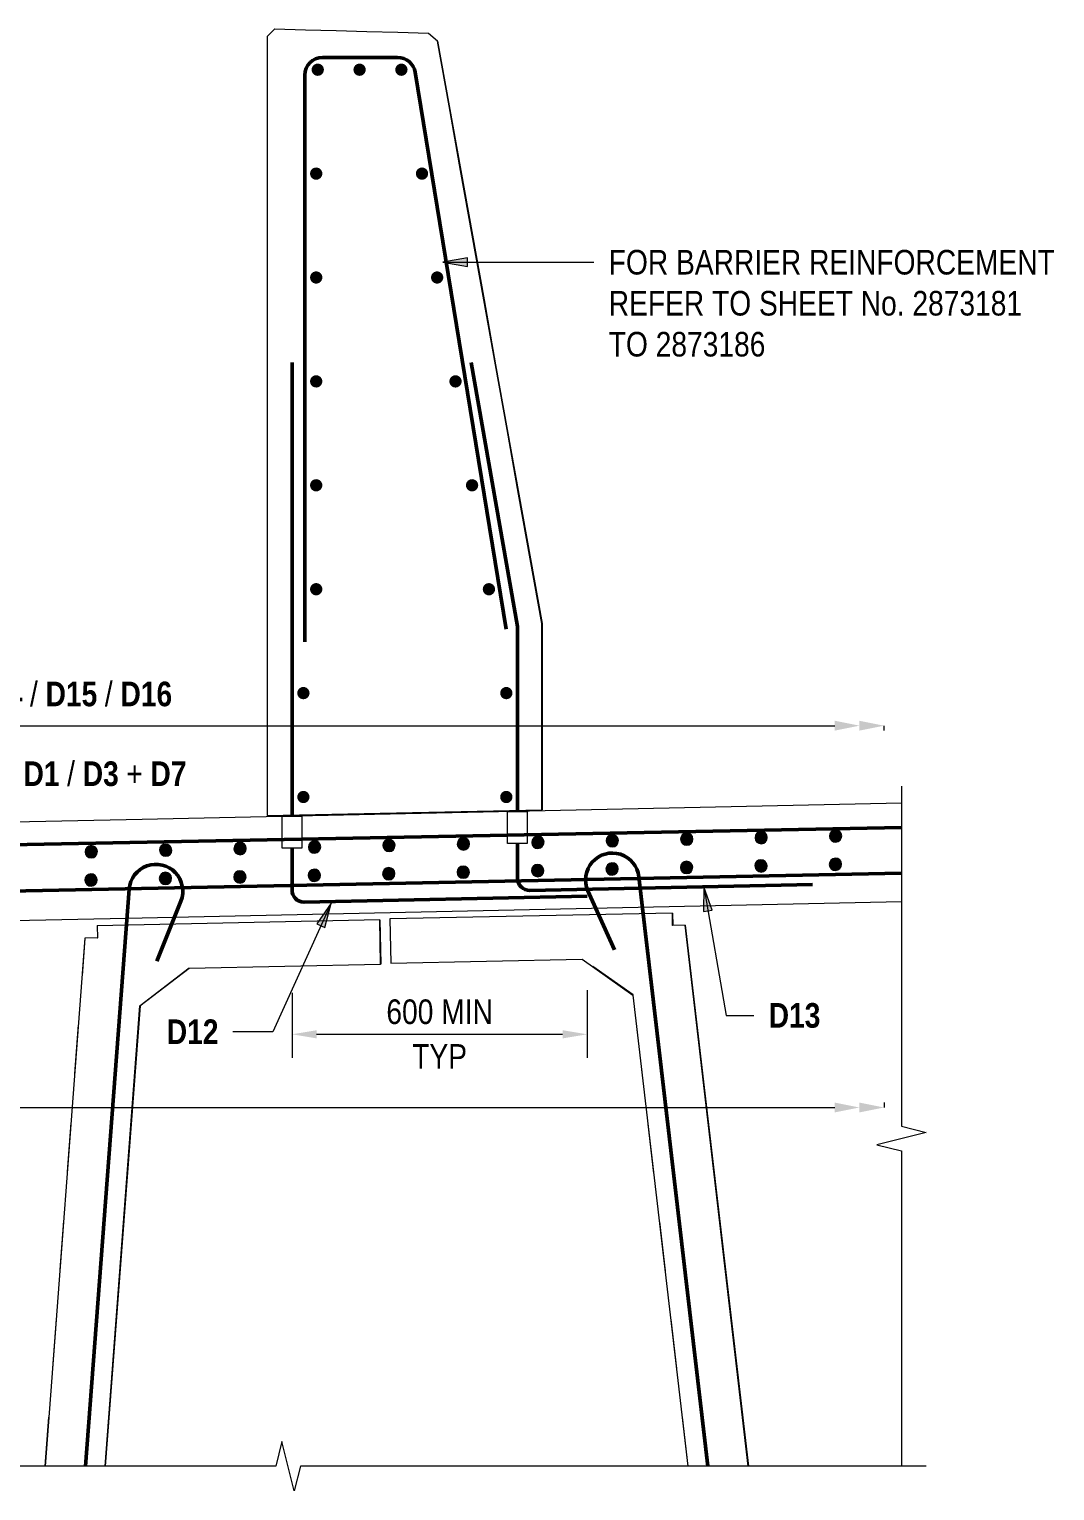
# Model space of a CAD drawing. Header units: metres. Extents: x -310.1 to -283, y 2.7 to 23.5.
# Drawn here: x -294.817 to -292.732, y 20.376 to 23.348 of the extents above; entities that cross this region are included whole.
import ezdxf

# ---------------------------------------------------------------- set-up
doc = ezdxf.new("R2010")
doc.units = ezdxf.units.M
doc.linetypes.add('JacobsDash', pattern=[0.0045, 0.003, -0.0015])
doc.layers.get('Defpoints').update_dxf_attribs({"color": 41})
for name, color, linetype, lineweight in [('A-ANNO-DIMS', 7, 'Continuous', 9), ('A-ANNO-NOTE', 7, 'Continuous', 9), ('A-DETL', 7, 'Continuous', 13), ('A-DETL-GENF', 7, 'Continuous', 9), ('A-FLOR', 7, 'Continuous', 50), ('A-FLOR-HDLN', 7, 'JacobsDash', 18), ('G-ANNO-TEXT', 7, 'Continuous', 9), ('S-BEAM', 7, 'Continuous', 50), ('S-BEAM-HDLN', 7, 'JacobsDash', 18)]:
    doc.layers.add(name, color=color, linetype=linetype, lineweight=lineweight)
doc.styles.add('Arial Narrow', font='ARIALN.TTF', dxfattribs={"height": 0.05})
doc.styles.add('Arial Narrow_B', font='ARIALNB.TTF', dxfattribs={"height": 0.05})
doc.dimstyles.new('Dimension_Standard_T__mm_', dxfattribs={"dimscale": 0.3048, "dimtxt": 0.051172, "dimasz": 0.164042, "dimexe": 0.15748, "dimexo": 0.098425, "dimgap": 0.065617, "dimtad": 1, "dimdec": 0, "dimlfac": 1000, "dimzin": 0, "dimdsep": 46, "dimtxsty": 'Arial Narrow', "dimsah": 1, "dimcen": 0.09, "dimaunit": 1, "dimadec": 4, "dimazin": 0, "dimtfac": 1, "dimtdec": 4, "dimtix": 1, "dimtmove": 0, "dimatfit": 3, "dimfxl": 1, "dimtvp": 1, "dimtolj": 1, "dimtzin": 0, "dimlwd": 18, "dimlwe": 18, "dimarcsym": 2})

# ---------------------------------------------------------------- blocks, each defined once
blk = doc.blocks.new('06_SFR_GCT_Girder_SuperT_BR08Edge_CS - Super T - 1815-6266069-DRG-2873134 SECTION 2')
at = {"layer": 'S-BEAM', "lineweight": 13}
for p, q in [((-1134.8115, 21.5507), (-1135.3858, 21.5388)), ((-1134.8115, 21.5507), (-1134.811, 21.5508)), ((-1134.811, 21.5257), (-1134.8115, 21.5507)), ((-1134.811, 21.5508), (-1134.8105, 21.5258)), ((-1135.3858, 21.5388), (-1135.384, 21.4488)), ((-1135.3858, 21.5388), (-1135.3853, 21.5388)), ((-1134.7856, 21.5263), (-1134.811, 21.5257)), ((-1134.8105, 21.5258), (-1134.811, 21.5257)), ((-1134.6573, 20.4263), (-1134.7856, 21.5263)), ((-1134.7852, 21.5263), (-1134.7856, 21.5263)), ((-1134.7852, 21.5263), (-1134.6568, 20.4263)), ((-1135.384, 21.4488), (-1134.9947, 21.4569)), ((-1134.9947, 21.4569), (-1134.8917, 21.384)), ((-1134.8917, 21.384), (-1134.7799, 20.4263))]:
    blk.add_line(p, q, dxfattribs=at)
at = {"layer": 'S-BEAM-HDLN', "lineweight": 13}
for p, q in [((-1135.3835, 21.4488), (-1135.3853, 21.5387)), ((-1134.9946, 21.4569), (-1134.9942, 21.4569)), ((-1134.8915, 21.3843), (-1134.9942, 21.4569)), ((-1134.8916, 21.384), (-1134.8912, 21.3841)), ((-1134.8912, 21.3841), (-1134.8915, 21.3843)), ((-1134.7794, 20.4263), (-1134.8912, 21.3841))]:
    blk.add_line(p, q, dxfattribs=at)
blk = doc.blocks.new('T2D-REO-VL - T2D-REO-VL-7486663-DRG-2873134 SECTION 2')
at = {"layer": 'A-DETL-GENF', "color": 252, "lineweight": 50, "true_color": 0x888888}
for p, q in [((-1135.5227, 23.2902), (-1135.37, 23.2902)), ((-1135.5587, 22.1024), (-1135.5587, 23.2542)), ((-1135.3345, 23.26), (-1135.1495, 22.128))]:
    blk.add_line(p, q, dxfattribs=at)
for centre, start, end in [((-1135.5227, 23.2542), 90, 180), ((-1135.37, 23.2542), 9.2816, 90)]:
    blk.add_arc(centre, 0.036, start, end, dxfattribs=at)
blk = doc.blocks.new('Repeating Detail - Reo Dot_Scale 25_Section-V14-DRG-2873134 SECTION 2')
at = {"layer": 'A-DETL-GENF'}
for points in [[(-1134.4794, 21.6949), (-1134.4762, 21.6954), (-1134.4732, 21.6967), (-1134.4707, 21.6988), (-1134.4687, 21.7014), (-1134.4675, 21.7045), (-1134.4672, 21.7077), (-1134.4677, 21.7109), (-1134.469, 21.7139), (-1134.471, 21.7165), (-1134.4737, 21.7184), (-1134.4767, 21.7196), (-1134.4799, 21.7199), (-1134.4832, 21.7194), (-1134.4862, 21.7181), (-1134.4887, 21.7161), (-1134.4906, 21.7135), (-1134.4919, 21.7097), (-1134.4922, 21.7072), (-1134.4917, 21.7039), (-1134.4904, 21.701), (-1134.4883, 21.6984), (-1134.4857, 21.6965), (-1134.4827, 21.6953)], [(-1135.8414, 21.6661), (-1135.8382, 21.6666), (-1135.8352, 21.6679), (-1135.8326, 21.6699), (-1135.8307, 21.6726), (-1135.8295, 21.6756), (-1135.8291, 21.6788), (-1135.8296, 21.6821), (-1135.831, 21.6851), (-1135.833, 21.6876), (-1135.8356, 21.6895), (-1135.8387, 21.6907), (-1135.8419, 21.6911), (-1135.8451, 21.6906), (-1135.8481, 21.6893), (-1135.8507, 21.6872), (-1135.8526, 21.6846), (-1135.8538, 21.6816), (-1135.8541, 21.6783), (-1135.8536, 21.6751), (-1135.8523, 21.6721), (-1135.8503, 21.6696), (-1135.8477, 21.6676), (-1135.8446, 21.6664)], [(-1135.69, 21.6693), (-1135.6868, 21.6698), (-1135.6838, 21.6711), (-1135.6813, 21.6731), (-1135.6794, 21.6758), (-1135.6782, 21.6788), (-1135.6778, 21.6821), (-1135.6783, 21.6853), (-1135.6796, 21.6883), (-1135.6817, 21.6908), (-1135.6843, 21.6927), (-1135.6873, 21.6939), (-1135.6906, 21.6943), (-1135.6938, 21.6938), (-1135.6968, 21.6925), (-1135.6993, 21.6904), (-1135.7013, 21.6878), (-1135.7025, 21.6848), (-1135.7028, 21.6815), (-1135.7023, 21.6783), (-1135.701, 21.6753), (-1135.699, 21.6728), (-1135.6963, 21.6708), (-1135.6933, 21.6696)], [(-1135.5387, 21.6725), (-1135.5355, 21.673), (-1135.5325, 21.6743), (-1135.53, 21.6763), (-1135.528, 21.679), (-1135.5268, 21.682), (-1135.5265, 21.6853), (-1135.527, 21.6885), (-1135.5283, 21.6915), (-1135.5303, 21.694), (-1135.533, 21.6959), (-1135.536, 21.6971), (-1135.5392, 21.6975), (-1135.5425, 21.697), (-1135.5455, 21.6957), (-1135.548, 21.6936), (-1135.5499, 21.691), (-1135.5511, 21.688), (-1135.5515, 21.6847), (-1135.551, 21.6815), (-1135.5497, 21.6785), (-1135.5476, 21.676), (-1135.545, 21.674), (-1135.542, 21.6729)], [(-1135.3874, 21.6757), (-1135.3842, 21.6762), (-1135.3812, 21.6775), (-1135.3786, 21.6795), (-1135.3767, 21.6822), (-1135.3755, 21.6852), (-1135.3752, 21.6885), (-1135.3756, 21.6917), (-1135.377, 21.6947), (-1135.379, 21.6972), (-1135.3816, 21.6992), (-1135.3847, 21.7003), (-1135.3879, 21.7007), (-1135.3911, 21.7002), (-1135.3941, 21.6989), (-1135.3967, 21.6968), (-1135.3986, 21.6942), (-1135.3998, 21.6912), (-1135.4002, 21.6879), (-1135.3997, 21.6847), (-1135.3983, 21.6817), (-1135.3963, 21.6792), (-1135.3937, 21.6772), (-1135.3906, 21.6761)], [(-1135.2361, 21.6789), (-1135.2328, 21.6794), (-1135.2298, 21.6807), (-1135.2273, 21.6828), (-1135.2254, 21.6854), (-1135.2242, 21.6884), (-1135.2238, 21.6917), (-1135.2243, 21.6949), (-1135.2256, 21.6979), (-1135.2277, 21.7004), (-1135.2303, 21.7024), (-1135.2342, 21.7036), (-1135.2366, 21.7039), (-1135.2398, 21.7034), (-1135.2428, 21.7021), (-1135.2453, 21.7001), (-1135.2473, 21.6974), (-1135.2485, 21.6944), (-1135.2488, 21.6911), (-1135.2483, 21.6879), (-1135.247, 21.6849), (-1135.245, 21.6824), (-1135.2423, 21.6804), (-1135.2393, 21.6793)], [(-1135.0847, 21.6821), (-1135.0815, 21.6826), (-1135.0785, 21.6839), (-1135.076, 21.686), (-1135.074, 21.6886), (-1135.0729, 21.6916), (-1135.0725, 21.6949), (-1135.073, 21.6981), (-1135.0743, 21.7011), (-1135.0763, 21.7036), (-1135.079, 21.7056), (-1135.082, 21.7068), (-1135.0853, 21.7071), (-1135.0885, 21.7066), (-1135.0915, 21.7053), (-1135.094, 21.7033), (-1135.0959, 21.7006), (-1135.0971, 21.6976), (-1135.0975, 21.6943), (-1135.097, 21.6911), (-1135.0957, 21.6881), (-1135.0936, 21.6856), (-1135.091, 21.6837), (-1135.088, 21.6825)], [(-1134.9334, 21.6853), (-1134.9302, 21.6858), (-1134.9272, 21.6871), (-1134.9246, 21.6892), (-1134.9227, 21.6918), (-1134.9215, 21.6948), (-1134.9212, 21.6981), (-1134.9217, 21.7013), (-1134.923, 21.7043), (-1134.925, 21.7068), (-1134.9276, 21.7088), (-1134.9307, 21.71), (-1134.9339, 21.7103), (-1134.9374, 21.7097), (-1134.9401, 21.7085), (-1134.9427, 21.7065), (-1134.9446, 21.7038), (-1134.9458, 21.7008), (-1134.9462, 21.6976), (-1134.9457, 21.6943), (-1134.9444, 21.6913), (-1134.9423, 21.6888), (-1134.9397, 21.6869), (-1134.9366, 21.6857)], [(-1134.7821, 21.6885), (-1134.7788, 21.689), (-1134.7759, 21.6903), (-1134.7733, 21.6924), (-1134.7714, 21.695), (-1134.7702, 21.698), (-1134.7698, 21.7013), (-1134.7703, 21.7045), (-1134.7716, 21.7075), (-1134.7737, 21.71), (-1134.7763, 21.712), (-1134.7794, 21.7132), (-1134.7826, 21.7135), (-1134.7858, 21.713), (-1134.7888, 21.7117), (-1134.7914, 21.7097), (-1134.7933, 21.707), (-1134.7945, 21.704), (-1134.7948, 21.7008), (-1134.7943, 21.6975), (-1134.793, 21.6945), (-1134.791, 21.692), (-1134.7884, 21.6901), (-1134.7853, 21.6889)], [(-1134.6307, 21.6917), (-1134.6275, 21.6922), (-1134.6245, 21.6935), (-1134.622, 21.6956), (-1134.62, 21.6982), (-1134.6189, 21.7013), (-1134.6185, 21.7045), (-1134.619, 21.7077), (-1134.6203, 21.7107), (-1134.6224, 21.7133), (-1134.625, 21.7152), (-1134.628, 21.7164), (-1134.6313, 21.7167), (-1134.6345, 21.7162), (-1134.6375, 21.7149), (-1134.64, 21.7129), (-1134.6422, 21.7097), (-1134.6431, 21.7072), (-1134.6435, 21.704), (-1134.643, 21.7007), (-1134.6417, 21.6978), (-1134.6397, 21.6952), (-1134.637, 21.6933), (-1134.634, 21.6921)], [(-1135.9927, 21.6629), (-1135.9895, 21.6634), (-1135.9865, 21.6647), (-1135.9839, 21.6667), (-1135.982, 21.6694), (-1135.9808, 21.6724), (-1135.9805, 21.6756), (-1135.981, 21.6789), (-1135.9823, 21.6819), (-1135.9843, 21.6844), (-1135.987, 21.6863), (-1135.99, 21.6875), (-1135.9932, 21.6879), (-1135.9965, 21.6874), (-1135.9994, 21.6861), (-1136.002, 21.684), (-1136.0039, 21.6814), (-1136.0051, 21.6784), (-1136.0055, 21.6751), (-1136.005, 21.6719), (-1136.0037, 21.6689), (-1136.0016, 21.6663), (-1135.999, 21.6644), (-1135.996, 21.6632)]]:
    blk.add_hatch(color=256, dxfattribs=at).paths.add_polyline_path(points)
for centre, start, end in [((-1134.4797, 21.7074), 91.2137, 271.2137), ((-1134.4797, 21.7074), 271.2137, 91.2137), ((-1135.8416, 21.6786), 91.2137, 271.2137), ((-1135.8416, 21.6786), 271.2137, 91.2137), ((-1135.6903, 21.6818), 91.2137, 271.2137), ((-1135.6903, 21.6818), 271.2137, 91.2137), ((-1135.539, 21.685), 91.2137, 271.2137), ((-1135.539, 21.685), 271.2137, 91.2137), ((-1135.3877, 21.6882), 91.2137, 271.2137), ((-1135.3877, 21.6882), 271.2137, 91.2137), ((-1135.2363, 21.6914), 91.2137, 271.2137), ((-1135.2363, 21.6914), 271.2137, 91.2137), ((-1135.085, 21.6946), 91.2137, 271.2137), ((-1135.085, 21.6946), 271.2137, 91.2137), ((-1134.9337, 21.6978), 91.2137, 271.2137), ((-1134.9337, 21.6978), 271.2137, 91.2137), ((-1134.7823, 21.701), 91.2137, 271.2137), ((-1134.7823, 21.701), 271.2137, 91.2137), ((-1134.631, 21.7042), 91.2137, 271.2137), ((-1134.631, 21.7042), 271.2137, 91.2137), ((-1135.993, 21.6754), 91.2137, 271.2137), ((-1135.993, 21.6754), 271.2137, 91.2137)]:
    blk.add_arc(centre, 0.0125, start, end, dxfattribs=at)
blk = doc.blocks.new('CS_DET_BreakLine_ViewScale - Std Break-6652990-DRG-2873134 SECTION 2')
at = {"layer": 'A-DETL-GENF'}
for p, q in [((-1134.3459, 21.8085), (-1134.3459, 21.1174)), ((-1134.2959, 21.1049), (-1134.3959, 21.0799)), ((-1134.3459, 21.1174), (-1134.2959, 21.1049)), ((-1134.3959, 21.0799), (-1134.3459, 21.0674)), ((-1134.3459, 21.0674), (-1134.3459, 20.4263))]:
    blk.add_line(p, q, dxfattribs=at)
blk = doc.blocks.new('T2DExtentArrowReinf_v1 - Extent-7491210-DRG-2873134 SECTION 2')
at = {"layer": 'A-DETL-GENF'}
for p, q in [((-1137.3639, 21.9417), (-1137.3639, 21.9217)), ((-1137.3139, 21.9317), (-1134.4813, 21.9317)), ((-1134.3813, 21.9217), (-1134.3813, 21.9317))]:
    blk.add_line(p, q, dxfattribs=at)
blk = doc.blocks.new('T2DExtentArrowReinf_v1 - Extent-6652980-DRG-2873134 SECTION 2')
at = {"layer": 'A-DETL-GENF'}
for p, q in [((-1137.3513, 21.1455), (-1137.3513, 21.1655)), ((-1137.3013, 21.1555), (-1134.4813, 21.1555)), ((-1134.3813, 21.1655), (-1134.3813, 21.1555))]:
    blk.add_line(p, q, dxfattribs=at)
blk = doc.blocks.new('CS_DET_BreakLine_ViewScale - Std Break-7495673-DRG-2873134 SECTION 2')
at = {"layer": 'A-DETL-GENF'}
for p, q in [((-1135.6053, 20.4763), (-1135.6178, 20.4263)), ((-1135.5803, 20.3763), (-1135.6053, 20.4763)), ((-1135.6178, 20.4263), (-1136.8897, 20.4263)), ((-1135.5678, 20.4263), (-1135.5803, 20.3763)), ((-1134.2959, 20.4263), (-1135.5678, 20.4263))]:
    blk.add_line(p, q, dxfattribs=at)
blk = doc.blocks.new('B_Det_Reinf_Bar Section_2D_Grey - Reo Dot_Scale 25_Section-6572820-DRG-2873134 SECTION 2')
at = {"layer": 'A-DETL-GENF', "true_color": 0xafafaf}
blk.add_hatch(color=253, dxfattribs=at).paths.add_polyline_path([(-1135.5324, 23.2527), (-1135.5292, 23.2531), (-1135.5262, 23.2544), (-1135.5236, 23.2564), (-1135.5216, 23.259), (-1135.5203, 23.262), (-1135.5199, 23.2652), (-1135.5203, 23.2685), (-1135.5216, 23.2715), (-1135.5236, 23.2741), (-1135.5262, 23.276), (-1135.5292, 23.2773), (-1135.5324, 23.2777), (-1135.5356, 23.2773), (-1135.5387, 23.276), (-1135.5413, 23.2741), (-1135.5432, 23.2715), (-1135.5445, 23.2685), (-1135.5449, 23.2652), (-1135.5445, 23.262), (-1135.5432, 23.259), (-1135.5413, 23.2564), (-1135.5387, 23.2544), (-1135.5356, 23.2531)])
blk = doc.blocks.new('DIMBLOCK3-DRG-2873134 SECTION 2')
at = {"layer": 'A-ANNO-DIMS', "color": 0, "lineweight": 18, "transparency": 16777216}
for p, q in [((-293.683, 21.3941), (-293.683, 21.2563)), ((-294.283, 21.3887), (-294.283, 21.2563)), ((-294.233, 21.3043), (-293.733, 21.3043))]:
    blk.add_line(p, q, dxfattribs=at)
at = {"layer": 'A-ANNO-DIMS', "color": 0, "transparency": 16777216}
for points in [[(-294.233, 21.3126), (-294.233, 21.296), (-294.283, 21.3043)], [(-293.733, 21.3126), (-293.733, 21.296), (-293.683, 21.3043)]]:
    blk.add_solid(points, dxfattribs=at)
at = {"layer": 'Defpoints', "color": 0, "transparency": 16777216}
for p in [(-293.683, 21.4241), (-294.283, 21.4187), (-293.683, 21.3043)]:
    blk.add_point(p, dxfattribs=at)
at = {"layer": 'A-ANNO-DIMS', "color": 0, "lineweight": 18, "transparency": 16777216, "char_height": 0.05, "width": 0.260244, "attachment_point": 5, "style": 'Arial Narrow'}
for s, insert in [('\\A1;600 MIN', (-293.983, 21.3498)), ('\\A1;TYP', (-293.983, 21.2593))]:
    blk.add_mtext(s, dxfattribs=dict(at, insert=insert))

msp = doc.modelspace()

# ---------------------------------------------------------------- hatches: boundary and pattern name
at = {"layer": 'A-ANNO-NOTE'}
for points in [[(-293.1796, 21.9217), (-293.1296, 21.9317), (-293.1796, 21.9417), (-293.1796, 21.9231)], [(-293.1296, 21.9217), (-293.0796, 21.9317), (-293.1296, 21.9417), (-293.1296, 21.9231)], [(-293.1796, 21.1455), (-293.1296, 21.1555), (-293.1796, 21.1655)], [(-293.1296, 21.1455), (-293.0796, 21.1555), (-293.1296, 21.1655), (-293.1296, 21.1555)]]:
    msp.add_hatch(color=256, dxfattribs=at).paths.add_polyline_path(points)
at = {"layer": 'G-ANNO-TEXT'}
for points in [[(-293.9763, 22.8739), (-293.9263, 22.8651), (-293.9263, 22.8827)], [(-293.4462, 21.6044), (-293.4463, 21.5537), (-293.4289, 21.5567)], [(-294.2038, 21.5707), (-294.2325, 21.5287), (-294.2164, 21.5215)]]:
    msp.add_hatch(color=256, dxfattribs=at).paths.add_polyline_path(points)

# ---------------------------------------------------------------- linework, layer by layer
at = {"layer": 'A-DETL', "color": 8, "lineweight": 50, "true_color": 0x808080}
for p, q in [((-294.283, 21.7475), (-294.283, 22.6703)), ((-293.8249, 22.1335), (-293.919, 22.6703)), ((-293.8249, 21.7574), (-293.8249, 22.1335)), ((-293.438, 20.4263), (-293.5778, 21.6245)), ((-294.703, 20.4263), (-294.614, 21.5994)), ((-294.5581, 21.4531), (-294.5091, 21.575)), ((-293.6276, 21.476), (-293.6816, 21.5958))]:
    msp.add_line(p, q, dxfattribs=at)
at = {"layer": 'A-DETL'}
for p, q in [((-293.8449, 21.6924), (-293.8449, 21.7574)), ((-293.8449, 21.7574), (-293.8049, 21.7574)), ((-293.8049, 21.7574), (-293.8049, 21.6924)), ((-294.303, 21.6827), (-294.303, 21.7477)), ((-294.303, 21.7477), (-294.263, 21.7477)), ((-294.263, 21.7477), (-294.263, 21.6827)), ((-293.8049, 21.6924), (-293.8449, 21.6924)), ((-294.263, 21.6827), (-294.303, 21.6827))]:
    msp.add_line(p, q, dxfattribs=at)
at = {"layer": 'A-DETL', "lineweight": 50}
for p, q in [((-293.0443, 21.7245), (-296.0731, 21.666)), ((-293.8249, 21.6924), (-293.8249, 21.6218)), ((-294.283, 21.6827), (-294.283, 21.5978)), ((-296.0369, 21.5717), (-293.0442, 21.6317)), ((-293.7994, 21.5968), (-293.2249, 21.6089)), ((-294.2585, 21.5728), (-293.683, 21.585))]:
    msp.add_line(p, q, dxfattribs=at)
at = {"layer": 'A-DETL', "color": 8, "lineweight": 50, "true_color": 0x808080}
for centre, start, end in [((-293.6319, 21.6182), 6.6551, 204.2435), ((-294.5596, 21.5953), 338.0697, 175.6581)]:
    msp.add_arc(centre, 0.0545, start, end, dxfattribs=at)
at = {"layer": 'A-DETL', "lineweight": 50}
for centre, end in [((-293.7999, 21.6218), 271.2137), ((-294.258, 21.5978), 268.7863)]:
    msp.add_arc(centre, 0.025, 180, end, dxfattribs=at)
at = {"layer": 'A-FLOR', "color": 252, "lineweight": 13, "true_color": 0x888888}
for p, q in [((-294.3185, 23.3475), (-294.3337, 23.3329)), ((-293.9874, 23.3234), (-294.0057, 23.339)), ((-294.0052, 23.339), (-293.987, 23.3235)), ((-294.3336, 21.7488), (-293.7753, 21.7608))]:
    msp.add_line(p, q, dxfattribs=at)
at = {"layer": 'A-FLOR', "lineweight": 13}
for p, q in [((-293.0442, 21.7743), (-294.588, 21.7409)), ((-294.588, 21.7409), (-296.1226, 21.71)), ((-294.588, 21.7409), (-294.5879, 21.7409)), ((-294.588, 21.5409), (-293.0442, 21.5743)), ((-296.1226, 21.51), (-294.588, 21.5409))]:
    msp.add_line(p, q, dxfattribs=at)
at = {"layer": 'A-FLOR', "color": 252, "lineweight": 13, "true_color": 0x888888, "flags": 128}
for points in [[(-294.3337, 23.3329), (-294.3337, 23.1569), (-294.3337, 22.9809), (-294.3337, 22.8049), (-294.3337, 22.6289), (-294.3336, 22.4528), (-294.3336, 22.2768), (-294.3336, 22.1008), (-294.3336, 21.9248), (-294.3336, 21.7488)], [(-294.0057, 23.339), (-294.0682, 23.3407), (-294.1308, 23.3424), (-294.1934, 23.3441), (-294.2559, 23.3458), (-294.3185, 23.3475)], [(-293.7753, 22.1392), (-293.7989, 22.2708), (-293.8225, 22.4024), (-293.846, 22.534), (-293.8696, 22.6655), (-293.8932, 22.7971), (-293.9167, 22.9287), (-293.9403, 23.0603), (-293.9639, 23.1919), (-293.9874, 23.3234)], [(-293.987, 23.3235), (-293.9634, 23.1919), (-293.9398, 23.0603), (-293.9163, 22.9287), (-293.8927, 22.7972), (-293.8691, 22.6656), (-293.8455, 22.534), (-293.822, 22.4024), (-293.7984, 22.2708), (-293.7748, 22.1393)], [(-293.7753, 21.7608), (-293.7753, 21.8365), (-293.7753, 21.9122), (-293.7753, 21.9879), (-293.7753, 22.0635), (-293.7753, 22.1392)], [(-293.7748, 22.1393), (-293.7748, 22.0636), (-293.7748, 21.9879), (-293.7748, 21.9122), (-293.7748, 21.8365), (-293.7748, 21.7609)], [(-293.7753, 21.7608), (-293.775, 21.7609), (-293.7748, 21.7609)]]:
    msp.add_lwpolyline(points, dxfattribs=at)
at = {"layer": 'A-FLOR', "color": 252, "lineweight": 13, "true_color": 0x888888}
for points in [[(-294.3183, 23.3475), (-294.3183, 23.3475), (-294.3184, 23.3475), (-294.3185, 23.3475)], [(-294.0057, 23.339), (-294.0055, 23.339), (-294.0054, 23.339), (-294.0052, 23.339)], [(-293.987, 23.3235), (-293.9871, 23.3235), (-293.9873, 23.3235), (-293.9874, 23.3234)], [(-293.7748, 22.1393), (-293.775, 22.1392), (-293.7752, 22.1392), (-293.7753, 22.1392)]]:
    msp.add_open_spline(points, degree=3, dxfattribs=at)
at = {"layer": 'A-FLOR-HDLN', "color": 252, "lineweight": 13, "true_color": 0x888888}
for p, q in [((-294.0057, 23.339), (-294.0053, 23.339)), ((-293.7751, 21.7609), (-293.7752, 21.7609))]:
    msp.add_line(p, q, dxfattribs=at)
at = {"layer": 'G-ANNO-TEXT'}
for p, q in [((-293.9263, 22.8827), (-293.9763, 22.8739)), ((-293.9263, 22.8651), (-293.9263, 22.8827)), ((-293.9763, 22.8739), (-293.9263, 22.8651)), ((-293.9763, 22.8739), (-293.6692, 22.8739)), ((-293.4462, 21.6044), (-293.4463, 21.5537)), ((-293.4289, 21.5567), (-293.4462, 21.6044)), ((-293.4462, 21.6044), (-293.4003, 21.3428)), ((-294.2038, 21.5707), (-294.322, 21.3095)), ((-294.2038, 21.5707), (-294.2325, 21.5287)), ((-294.2164, 21.5215), (-294.2038, 21.5707)), ((-293.4463, 21.5537), (-293.4289, 21.5567)), ((-294.2325, 21.5287), (-294.2164, 21.5215)), ((-293.4003, 21.3428), (-293.344, 21.3428)), ((-294.3526, 21.3095), (-294.4031, 21.3095)), ((-294.322, 21.3095), (-294.3526, 21.3095))]:
    msp.add_line(p, q, dxfattribs=at)
at = {"layer": 'S-BEAM', "lineweight": 13}
for p, q in [((-294.1048, 21.5371), (-294.6791, 21.5251)), ((-294.6786, 21.5252), (-294.6791, 21.5251)), ((-294.6791, 21.5251), (-294.6786, 21.5001)), ((-294.103, 21.4471), (-294.1048, 21.5371)), ((-294.1043, 21.5371), (-294.1048, 21.5371)), ((-294.1043, 21.5371), (-294.1025, 21.4471)), ((-294.704, 21.4996), (-294.7852, 20.4263)), ((-294.6786, 21.5001), (-294.704, 21.4996)), ((-294.704, 21.4996), (-294.7035, 21.4996)), ((-294.5922, 21.3619), (-294.4923, 21.439)), ((-294.4919, 21.439), (-294.5918, 21.3619)), ((-294.4923, 21.439), (-294.103, 21.4471)), ((-294.1025, 21.4471), (-294.103, 21.4471)), ((-294.6631, 20.4263), (-294.5922, 21.3619)), ((-294.5918, 21.3619), (-294.6626, 20.4263)), ((-294.5918, 21.3619), (-294.5922, 21.3619))]:
    msp.add_line(p, q, dxfattribs=at)
at = {"layer": 'S-BEAM-HDLN', "lineweight": 13}
for p, q in [((-294.6781, 21.5002), (-294.6786, 21.5249)), ((-294.7847, 20.4263), (-294.7035, 21.4996)), ((-294.6786, 21.5001), (-294.6781, 21.5002))]:
    msp.add_line(p, q, dxfattribs=at)

# ---------------------------------------------------------------- block references
at = {"layer": 'A-DETL-GENF', "color": 252, "true_color": 0x888888}
msp.add_blockref('T2D-REO-VL - T2D-REO-VL-7486663-DRG-2873134 SECTION 2', (841.3017, 0), dxfattribs=at)
at = {"layer": 'A-DETL-GENF', "color": 253, "true_color": 0xafafaf}
for p in [(841.3017, 0), (841.3867, 0), (841.4717, 0), (841.2985, -0.2112), (841.5136, -0.2112), (841.2985, -0.4224), (841.5444, -0.4224), (841.2985, -0.6336), (841.5817, -0.6336), (841.2985, -0.8448), (841.6154, -0.8448), (841.2985, -1.0561), (841.6496, -1.0561), (841.2725, -1.2673), (841.685, -1.2673), (841.2725, -1.4785), (841.685, -1.4785)]:
    msp.add_blockref('B_Det_Reinf_Bar Section_2D_Grey - Reo Dot_Scale 25_Section-6572820-DRG-2873134 SECTION 2', p, dxfattribs=at)
at = {"layer": 'A-DETL-GENF'}
for name, p in [('T2DExtentArrowReinf_v1 - Extent-7491210-DRG-2873134 SECTION 2', (841.3017, 0)), ('CS_DET_BreakLine_ViewScale - Std Break-6652990-DRG-2873134 SECTION 2', (841.3017, 0)), ('Repeating Detail - Reo Dot_Scale 25_Section-V14-DRG-2873134 SECTION 2', (841.3017, 0)), ('Repeating Detail - Reo Dot_Scale 25_Section-V14-DRG-2873134 SECTION 2', (841.3013, -0.0575)), ('T2DExtentArrowReinf_v1 - Extent-6652980-DRG-2873134 SECTION 2', (841.3017, 0)), ('CS_DET_BreakLine_ViewScale - Std Break-7495673-DRG-2873134 SECTION 2', (841.3017, 0))]:
    msp.add_blockref(name, p, dxfattribs=at)
at = {"layer": 'S-BEAM-HDLN', "lineweight": 13}
msp.add_blockref('06_SFR_GCT_Girder_SuperT_BR08Edge_CS - Super T - 1815-6266069-DRG-2873134 SECTION 2', (841.3017, 0), dxfattribs=at)

# ---------------------------------------------------------------- texts
at = {"layer": 'G-ANNO-TEXT', "char_height": 0.05, "attachment_point": 1, "bg_fill": 3, "box_fill_scale": 1, "bg_fill_color": 256, "bg_fill_transparency": 0}
for s, insert, style in [('FOR BARRIER REINFORCEMENT', (-293.6392, 22.8989), 'Arial Narrow'), ('REFER TO SHEET No. 2873181', (-293.6392, 22.8155), 'Arial Narrow'), ('TO 2873186', (-293.6392, 22.7322), 'Arial Narrow'), ('D14 ', (-294.9361, 22.0212), 'Arial Narrow_B'), ('D1 ', (-294.8289, 21.8591), 'Arial Narrow_B'), ('D13', (-293.314, 21.3678), 'Arial Narrow_B'), ('D12', (-294.5376, 21.3345), 'Arial Narrow_B')]:
    msp.add_mtext(s, dxfattribs=dict(at, insert=insert, style=style))

# ---------------------------------------------------------------- dimensions: what is measured, and where the dimension line sits
at = {"layer": 'A-ANNO-DIMS', "lineweight": 18}
dim = msp.add_linear_dim(base=(-293.683, 21.3043), p1=(-294.283, 21.4187), p2=(-293.683, 21.4241), text='600 MIN\\XTYP', dimstyle='Dimension_Standard_T__mm_', override={"dimpost": '<>', "dimfxl": 0.600025}, dxfattribs=at)
dim.commit()
dim.dimension.update_dxf_attribs({"geometry": 'DIMBLOCK3-DRG-2873134 SECTION 2', "text_midpoint": (-293.983, 21.3043)})

# ---------------------------------------------------------------- next in the draw order: texts
at = {"layer": 'G-ANNO-TEXT', "char_height": 0.05, "attachment_point": 1, "style": 'Arial Narrow', "bg_fill": 3, "box_fill_scale": 1, "bg_fill_color": 256, "bg_fill_transparency": 0}
for insert in [(-294.8157, 22.0212), (-294.7403, 21.8591)]:
    msp.add_mtext('/', dxfattribs=dict(at, insert=insert))

# ---------------------------------------------------------------- next in the draw order: texts
at = {"layer": 'G-ANNO-TEXT', "char_height": 0.05, "attachment_point": 1, "style": 'Arial Narrow_B', "bg_fill": 3, "box_fill_scale": 1, "bg_fill_color": 256, "bg_fill_transparency": 0}
for s, insert in [(' D15 ', (-294.7999, 22.0212)), (' D3 ', (-294.7244, 21.8591))]:
    msp.add_mtext(s, dxfattribs=dict(at, insert=insert))

# ---------------------------------------------------------------- next in the draw order: texts
at = {"layer": 'G-ANNO-TEXT', "char_height": 0.05, "attachment_point": 1, "style": 'Arial Narrow', "bg_fill": 3, "box_fill_scale": 1, "bg_fill_color": 256, "bg_fill_transparency": 0}
for s, insert in [('/', (-294.6636, 22.0212)), ('+', (-294.6199, 21.8591))]:
    msp.add_mtext(s, dxfattribs=dict(at, insert=insert))

# ---------------------------------------------------------------- next in the draw order: texts
at = {"layer": 'G-ANNO-TEXT', "char_height": 0.05, "attachment_point": 1, "style": 'Arial Narrow_B', "bg_fill": 3, "box_fill_scale": 1, "bg_fill_color": 256, "bg_fill_transparency": 0}
for s, insert in [(' D16', (-294.6477, 22.0212)), (' D7', (-294.5868, 21.8591))]:
    msp.add_mtext(s, dxfattribs=dict(at, insert=insert))

doc.saveas('drawing.dxf')
